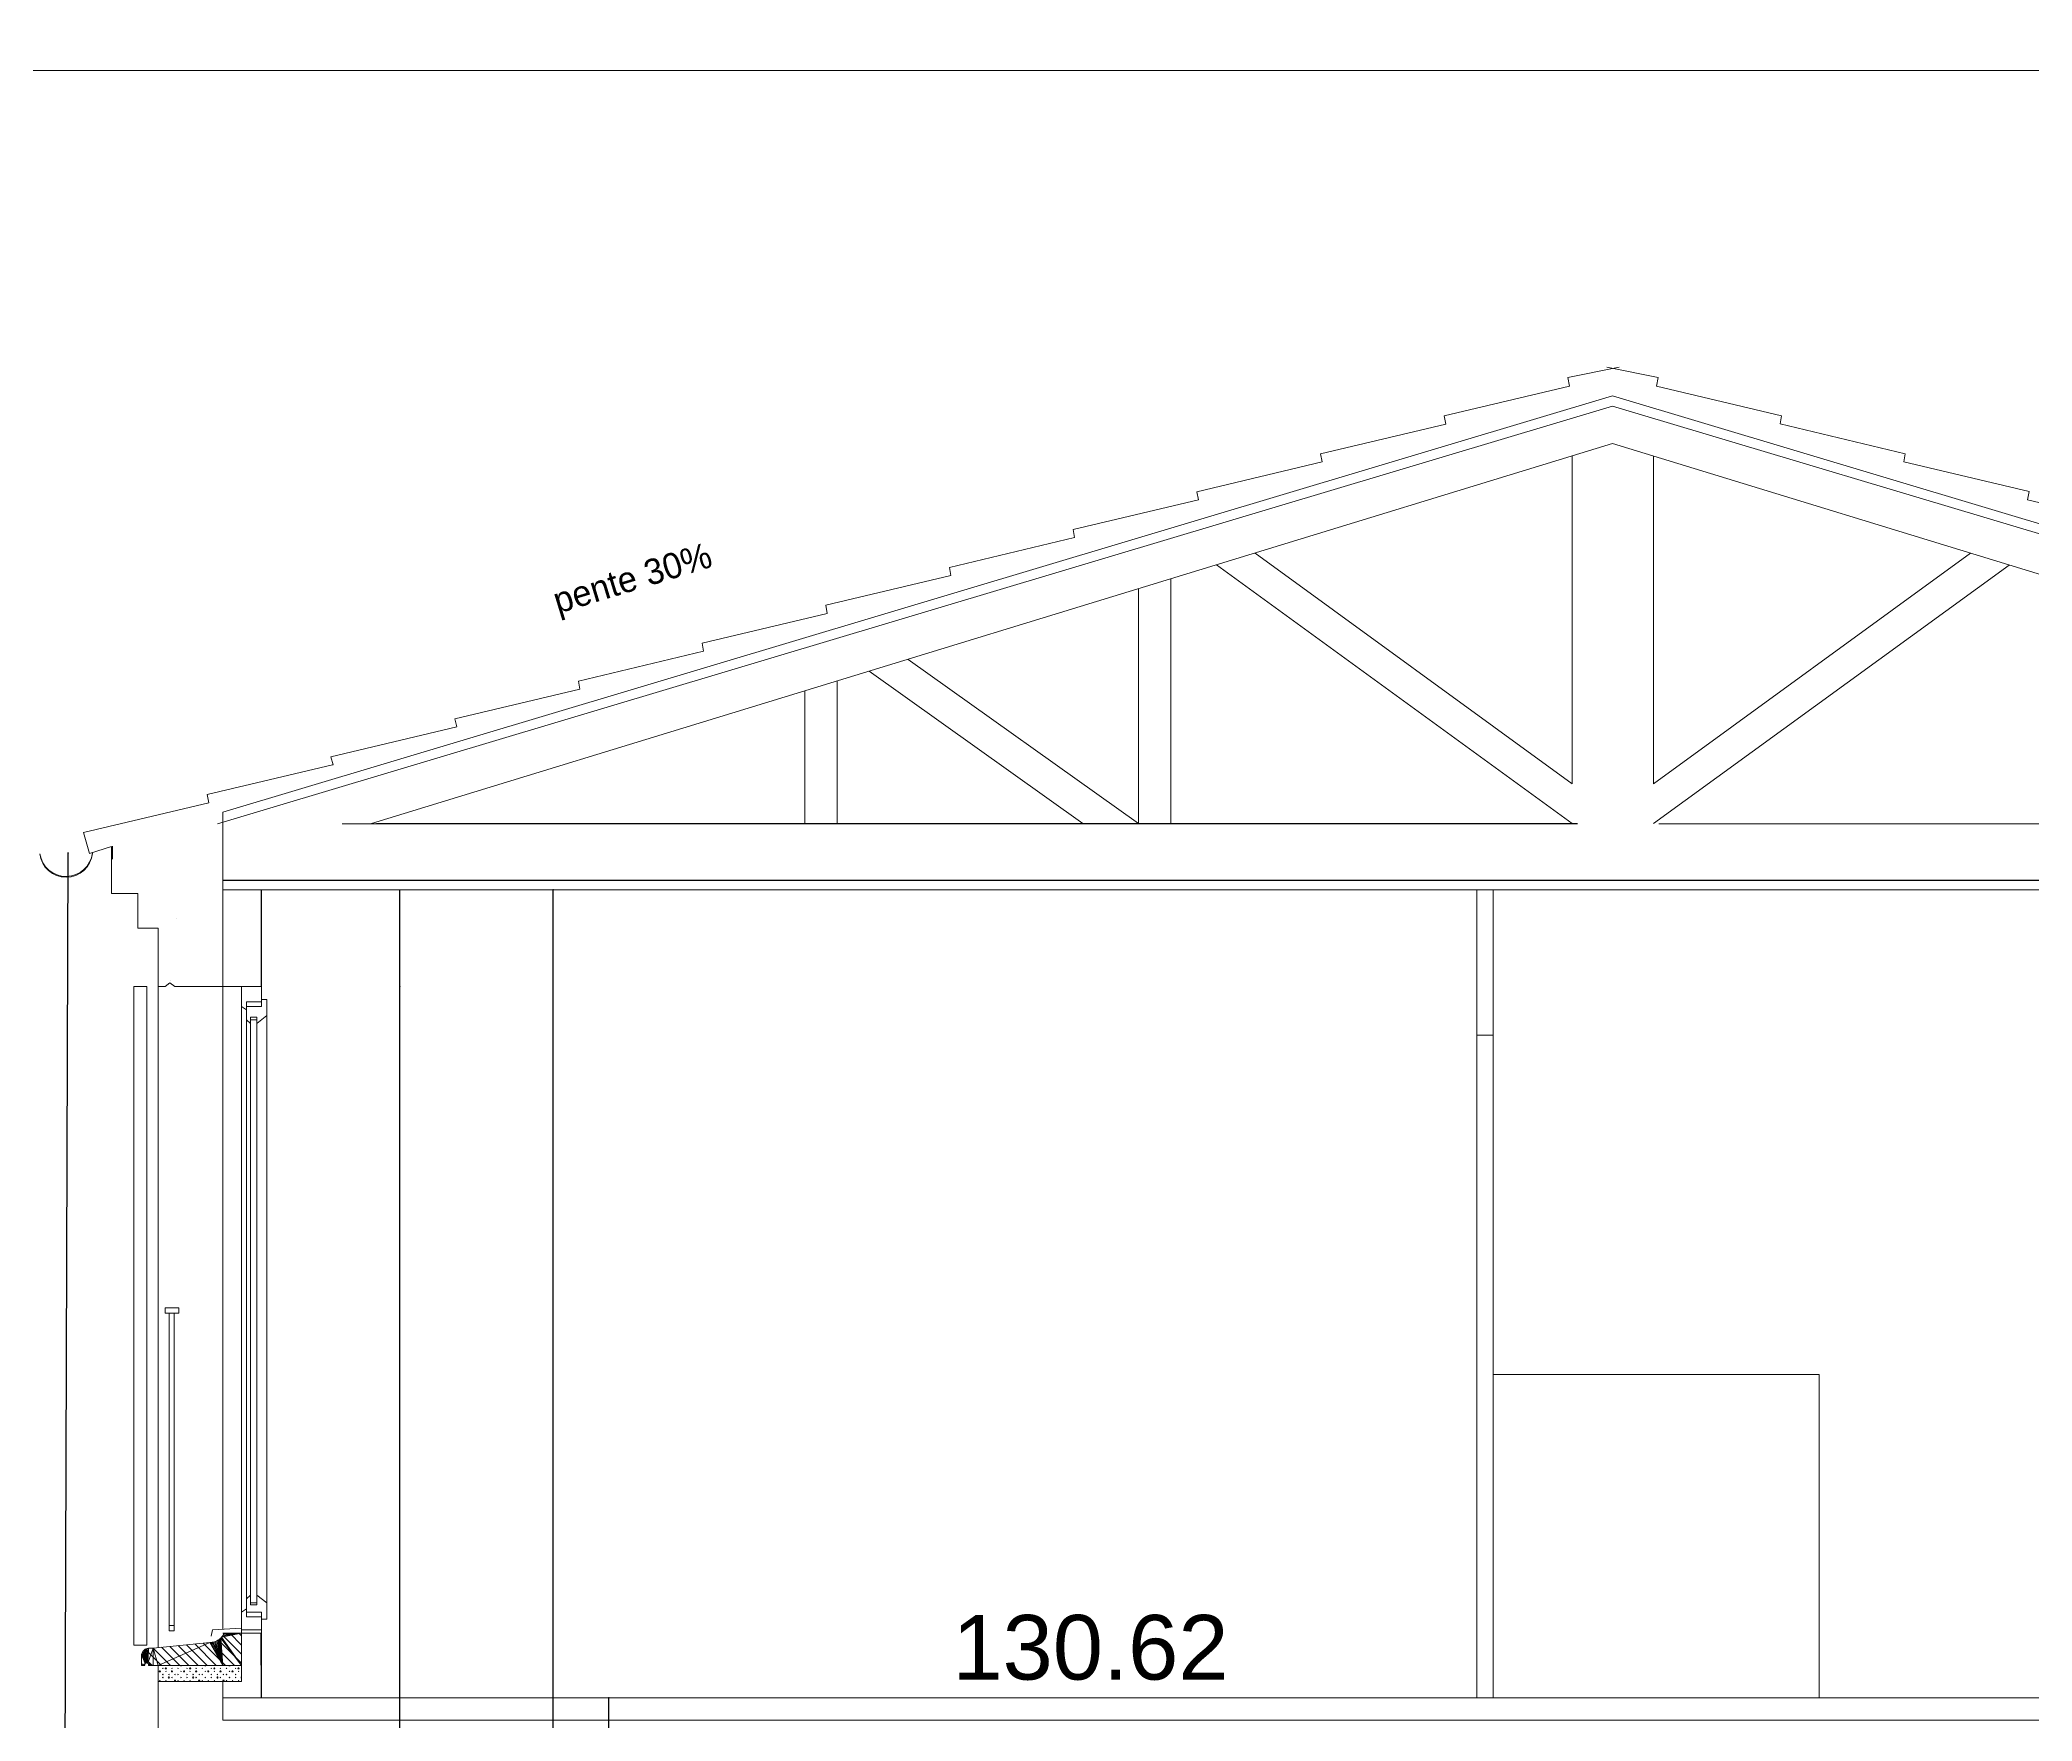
# Model space of a CAD drawing. Header units: metres. Extents: x -12536 to 12621, y -17191 to 9596.
# Drawn here: x -9337 to -8721, y 5847 to 6367 of the extents above; entities that cross this region are included whole.
import ezdxf
from ezdxf.enums import TextEntityAlignment as Align

# ---------------------------------------------------------------- set-up
doc = ezdxf.new("R2010")
doc.units = ezdxf.units.M
doc.header["$MEASUREMENT"] = 0
doc.header["$PDMODE"] = 2
doc.header["$PDSIZE"] = 0.25
for name, color, linetype in [('Calque commun', 7, 'Continuous'), ('Cotations', 7, 'Continuous'), ('Layer4', 7, 'Continuous'), ('Textes', 7, 'Continuous')]:
    doc.layers.add(name, color=color, linetype=linetype)
doc.styles.add('Arial3', font='arial.ttf', dxfattribs={"height": 0.1})
doc.styles.add('Arial5', font='arial.ttf', dxfattribs={"height": 0.1})
doc.styles.add('Arial7', font='arial.ttf', dxfattribs={"height": 0.2})
doc.styles.add('Century Gothic21', font='GOTHIC.TTF', dxfattribs={"height": 0.079})
doc.dimstyles.new('DIM18', dxfattribs={"dimtxt": 0.1, "dimasz": 0.025, "dimexe": 0.1, "dimexo": 0, "dimgap": 5e-05, "dimtad": 1, "dimzin": 1, "dimdsep": 46, "dimtxsty": 'Arial3', "dimblk": 'ORIGIN', "dimcen": 0.09, "dimdle": 0.1, "dimadec": 0, "dimazin": 0, "dimtfac": 1, "dimtdec": 4, "dimtix": 1, "dimtofl": 0, "dimtmove": 0, "dimatfit": 3, "dimfxl": 0.1, "dimfxlon": 1, "dimfrac": 2, "dimtolj": 1, "dimtzin": 0, "dimarcsym": 2})
doc.dimstyles.new('DIM19', dxfattribs={"dimtxt": 0.1, "dimasz": 0.025, "dimexe": 0.1, "dimexo": 0, "dimgap": 5e-05, "dimtad": 1, "dimzin": 1, "dimdsep": 46, "dimtxsty": 'Arial5', "dimblk": 'ORIGIN', "dimcen": 0.09, "dimdle": 0.1, "dimadec": 0, "dimazin": 0, "dimtfac": 1, "dimtdec": 4, "dimtix": 1, "dimtofl": 0, "dimtmove": 0, "dimatfit": 3, "dimfxl": 0.1, "dimfxlon": 1, "dimfrac": 2, "dimtolj": 1, "dimtzin": 0, "dimarcsym": 2})

# ---------------------------------------------------------------- blocks, each defined once
blk = doc.blocks.new('_ORIGIN')
at = {"color": 0, "linetype": 'ByBlock', "lineweight": -2}
blk.add_line((0, 0), (-1, 0), dxfattribs=at)
blk.add_circle((0, 0), 0.5, dxfattribs=at)
blk = doc.blocks.new('*D465')
at = {"layer": 'Cotations', "color": 0, "linetype": 'ByBlock', "lineweight": -2, "transparency": 16777216}
for p, q in [((-9225.74, 5854.17), (-9225.84, 5854.17)), ((-9225.74, 5847.2), (-9225.74, 5854.15)), ((-9225.74, 5847.17), (-9225.84, 5847.17))]:
    blk.add_line(p, q, dxfattribs=at)
at = {"layer": 'Defpoints', "color": 0, "linetype": 'Continuous', "transparency": 16777216}
for p in [(-9225.74, 5854.17), (-9225.74, 5854.17), (-9225.74, 5847.17)]:
    blk.add_point(p, dxfattribs=at)
at = {"layer": 'Cotations', "color": 0, "linetype": 'Continuous', "lineweight": -2, "transparency": 16777216, "xscale": 0.02500000037252903, "yscale": 0.02500000037252903, "zscale": 0.02500000037252903}
for p, rotation in [((-9225.74, 5854.17), 90), ((-9225.74, 5847.17), 270)]:
    blk.add_blockref('_ORIGIN', p, dxfattribs=dict(at, rotation=rotation))
at = {"layer": 'Cotations', "color": 7, "linetype": 'Continuous', "lineweight": 5, "transparency": 16777216, "insert": (-9225.74, 5850.67), "char_height": 0.1, "attachment_point": 8, "rotation": 90, "line_spacing_factor": 0.776067, "style": 'Arial3'}
blk.add_mtext('\\A1;7.00', dxfattribs=at)
blk = doc.blocks.new('*D466')
at = {"layer": 'Cotations', "color": 0, "linetype": 'ByBlock', "lineweight": -2, "transparency": 16777216}
for p, q in [((-9225.74, 5847.17), (-9225.84, 5847.17)), ((-9225.74, 5824.2), (-9225.74, 5847.15)), ((-9225.74, 5824.17), (-9225.84, 5824.17))]:
    blk.add_line(p, q, dxfattribs=at)
at = {"layer": 'Defpoints', "color": 0, "linetype": 'Continuous', "transparency": 16777216}
for p in [(-9225.74, 5847.17), (-9225.74, 5847.17), (-9225.74, 5824.17)]:
    blk.add_point(p, dxfattribs=at)
at = {"layer": 'Cotations', "color": 0, "linetype": 'Continuous', "lineweight": -2, "transparency": 16777216, "xscale": 0.02500000037252903, "yscale": 0.02500000037252903, "zscale": 0.02500000037252903}
for p, rotation in [((-9225.74, 5847.17), 90), ((-9225.74, 5824.17), 270)]:
    blk.add_blockref('_ORIGIN', p, dxfattribs=dict(at, rotation=rotation))
at = {"layer": 'Cotations', "color": 7, "linetype": 'Continuous', "lineweight": 5, "transparency": 16777216, "insert": (-9225.74, 5835.67), "char_height": 0.1, "attachment_point": 8, "rotation": 90, "line_spacing_factor": 0.776067, "style": 'Arial3'}
blk.add_mtext('\\A1;23.00', dxfattribs=at)
blk = doc.blocks.new('*D468')
at = {"layer": 'Cotations', "color": 0, "linetype": 'ByBlock', "lineweight": -2, "transparency": 16777216}
for p, q in [((-9178.2, 6104.17), (-9178.4, 6104.17)), ((-9178.3, 5854.2), (-9178.3, 6104.15)), ((-9178.2, 5854.17), (-9178.4, 5854.17))]:
    blk.add_line(p, q, dxfattribs=at)
at = {"layer": 'Defpoints', "color": 0, "linetype": 'Continuous', "transparency": 16777216}
for p in [(-9178.3, 6104.17), (-9146.07, 6104.17), (-9146.07, 5854.17)]:
    blk.add_point(p, dxfattribs=at)
at = {"layer": 'Cotations', "color": 0, "linetype": 'Continuous', "lineweight": -2, "transparency": 16777216, "xscale": 0.02500000037252903, "yscale": 0.02500000037252903, "zscale": 0.02500000037252903}
for p, rotation in [((-9178.3, 6104.17), 90), ((-9178.3, 5854.17), 270)]:
    blk.add_blockref('_ORIGIN', p, dxfattribs=dict(at, rotation=rotation))
at = {"layer": 'Cotations', "color": 7, "linetype": 'Continuous', "lineweight": 5, "transparency": 16777216, "insert": (-9178.3, 5979.17), "char_height": 0.1, "attachment_point": 8, "rotation": 90, "line_spacing_factor": 0.776067, "style": 'Arial3'}
blk.add_mtext('\\A1;250.00', dxfattribs=at)
blk = doc.blocks.new('*D469')
at = {"layer": 'Cotations', "color": 0, "linetype": 'ByBlock', "lineweight": -2, "transparency": 16777216}
for p, q in [((-9178.2, 5854.17), (-9178.4, 5854.17)), ((-9178.3, 5824.2), (-9178.3, 5854.15)), ((-9178.2, 5824.17), (-9178.4, 5824.17))]:
    blk.add_line(p, q, dxfattribs=at)
at = {"layer": 'Defpoints', "color": 0, "linetype": 'Continuous', "transparency": 16777216}
for p in [(-9178.3, 5854.17), (-9146.07, 5854.17), (-9146.07, 5824.17)]:
    blk.add_point(p, dxfattribs=at)
at = {"layer": 'Cotations', "color": 0, "linetype": 'Continuous', "lineweight": -2, "transparency": 16777216, "xscale": 0.02500000037252903, "yscale": 0.02500000037252903, "zscale": 0.02500000037252903}
for p, rotation in [((-9178.3, 5854.17), 90), ((-9178.3, 5824.17), 270)]:
    blk.add_blockref('_ORIGIN', p, dxfattribs=dict(at, rotation=rotation))
at = {"layer": 'Cotations', "color": 7, "linetype": 'Continuous', "lineweight": 5, "transparency": 16777216, "insert": (-9178.3, 5839.17), "char_height": 0.1, "attachment_point": 8, "rotation": 90, "line_spacing_factor": 0.776067, "style": 'Arial3'}
blk.add_mtext('\\A1;30.00', dxfattribs=at)
blk = doc.blocks.new('*D472')
at = {"layer": 'Cotations', "color": 0, "linetype": 'ByBlock', "lineweight": -2, "transparency": 16777216}
for p, q in [((-9225.84, 5874.17), (-9225.64, 5874.17)), ((-9225.74, 5854.2), (-9225.74, 5874.15)), ((-9225.84, 5854.17), (-9225.64, 5854.17))]:
    blk.add_line(p, q, dxfattribs=at)
at = {"layer": 'Defpoints', "color": 0, "linetype": 'Continuous', "transparency": 16777216}
for p in [(-9239.71, 5874.17), (-9225.74, 5874.17), (-9239.71, 5854.17)]:
    blk.add_point(p, dxfattribs=at)
at = {"layer": 'Cotations', "color": 0, "linetype": 'Continuous', "lineweight": -2, "transparency": 16777216, "xscale": 0.02500000037252903, "yscale": 0.02500000037252903, "zscale": 0.02500000037252903}
for p, rotation in [((-9225.74, 5874.17), 90), ((-9225.74, 5854.17), 270)]:
    blk.add_blockref('_ORIGIN', p, dxfattribs=dict(at, rotation=rotation))
at = {"layer": 'Cotations', "color": 7, "linetype": 'Continuous', "lineweight": 5, "transparency": 16777216, "insert": (-9225.74, 5864.17), "char_height": 0.1, "attachment_point": 8, "rotation": 90, "line_spacing_factor": 0.776067, "style": 'Arial3'}
blk.add_mtext('\\A1;20.00', dxfattribs=at)
blk = doc.blocks.new('*D473')
at = {"layer": 'Cotations', "color": 0, "linetype": 'ByBlock', "lineweight": -2, "transparency": 16777216}
for p, q in [((-9225.84, 6074.17), (-9225.64, 6074.17)), ((-9225.74, 5874.2), (-9225.74, 6074.15)), ((-9225.84, 5874.17), (-9225.64, 5874.17))]:
    blk.add_line(p, q, dxfattribs=at)
at = {"layer": 'Defpoints', "color": 0, "linetype": 'Continuous', "transparency": 16777216}
for p in [(-9239.71, 6074.17), (-9225.74, 6074.17), (-9239.71, 5874.17)]:
    blk.add_point(p, dxfattribs=at)
at = {"layer": 'Cotations', "color": 0, "linetype": 'Continuous', "lineweight": -2, "transparency": 16777216, "xscale": 0.02500000037252903, "yscale": 0.02500000037252903, "zscale": 0.02500000037252903}
for p, rotation in [((-9225.74, 6074.17), 90), ((-9225.74, 5874.17), 270)]:
    blk.add_blockref('_ORIGIN', p, dxfattribs=dict(at, rotation=rotation))
at = {"layer": 'Cotations', "color": 7, "linetype": 'Continuous', "lineweight": 5, "transparency": 16777216, "insert": (-9225.74, 5974.17), "char_height": 0.1, "attachment_point": 8, "rotation": 90, "line_spacing_factor": 0.776067, "style": 'Arial3'}
blk.add_mtext('\\A1;200.00', dxfattribs=at)
blk = doc.blocks.new('*D474')
at = {"layer": 'Cotations', "color": 0, "linetype": 'ByBlock', "lineweight": -2, "transparency": 16777216}
for p, q in [((-9225.84, 6104.17), (-9225.64, 6104.17)), ((-9225.74, 6074.2), (-9225.74, 6104.15)), ((-9225.84, 6074.17), (-9225.64, 6074.17))]:
    blk.add_line(p, q, dxfattribs=at)
at = {"layer": 'Defpoints', "color": 0, "linetype": 'Continuous', "transparency": 16777216}
for p in [(-9239.71, 6104.17), (-9225.74, 6104.17), (-9239.71, 6074.17)]:
    blk.add_point(p, dxfattribs=at)
at = {"layer": 'Cotations', "color": 0, "linetype": 'Continuous', "lineweight": -2, "transparency": 16777216, "xscale": 0.02500000037252903, "yscale": 0.02500000037252903, "zscale": 0.02500000037252903}
for p, rotation in [((-9225.74, 6104.17), 90), ((-9225.74, 6074.17), 270)]:
    blk.add_blockref('_ORIGIN', p, dxfattribs=dict(at, rotation=rotation))
at = {"layer": 'Cotations', "color": 7, "linetype": 'Continuous', "lineweight": 5, "transparency": 16777216, "insert": (-9225.74, 6089.17), "char_height": 0.1, "attachment_point": 8, "rotation": 90, "line_spacing_factor": 0.776067, "style": 'Arial3'}
blk.add_mtext('\\A1;30.00', dxfattribs=at)
blk = doc.blocks.new('*D482')
at = {"layer": 'Cotations', "color": 0, "linetype": 'ByBlock', "lineweight": -2, "transparency": 16777216}
for p, q in [((-9160.96, 5854.17), (-9161.16, 5854.17)), ((-9161.06, 5574.2), (-9161.06, 5854.15)), ((-9160.96, 5574.17), (-9161.16, 5574.17))]:
    blk.add_line(p, q, dxfattribs=at)
at = {"layer": 'Defpoints', "color": 0, "linetype": 'Continuous', "transparency": 16777216}
for p in [(-9161.06, 5854.17), (-9128.83, 5854.17), (-9128.83, 5574.17)]:
    blk.add_point(p, dxfattribs=at)
at = {"layer": 'Cotations', "color": 0, "linetype": 'Continuous', "lineweight": -2, "transparency": 16777216, "xscale": 0.02500000037252903, "yscale": 0.02500000037252903, "zscale": 0.02500000037252903}
for p, rotation in [((-9161.06, 5854.17), 90), ((-9161.06, 5574.17), 270)]:
    blk.add_blockref('_ORIGIN', p, dxfattribs=dict(at, rotation=rotation))
at = {"layer": 'Cotations', "color": 7, "linetype": 'Continuous', "lineweight": 5, "transparency": 16777216, "insert": (-9161.06, 5714.17), "char_height": 0.1, "attachment_point": 8, "rotation": 90, "line_spacing_factor": 0.776067, "style": 'Arial3'}
blk.add_mtext('\\A1;280.00', dxfattribs=at)
blk = doc.blocks.new('*D484')
at = {"layer": 'Cotations', "color": 0, "linetype": 'ByBlock', "lineweight": -2, "transparency": 16777216}
for p, q in [((-9330.03, 5574.2), (-9328.29, 6115.53)), ((-9328.28, 6115.55), (-9328.39, 6115.55)), ((-9330.02, 5574.17), (-9330.13, 5574.17))]:
    blk.add_line(p, q, dxfattribs=at)
at = {"layer": 'Defpoints', "color": 0, "linetype": 'Continuous', "transparency": 16777216}
for p in [(-9328.29, 6115.55), (-9328.28, 6115.55), (-9330.02, 5574.17)]:
    blk.add_point(p, dxfattribs=at)
at = {"layer": 'Cotations', "color": 0, "linetype": 'Continuous', "lineweight": -2, "transparency": 16777216, "xscale": 0.02500000037252903, "yscale": 0.02500000037252903, "zscale": 0.02500000037252903}
for p, rotation in [((-9328.29, 6115.55), 89.81558134535868), ((-9330.03, 5574.17), 269.8155813453587)]:
    blk.add_blockref('_ORIGIN', p, dxfattribs=dict(at, rotation=rotation))
at = {"layer": 'Cotations', "color": 7, "linetype": 'Continuous', "lineweight": 5, "transparency": 16777216, "insert": (-9329.16, 5844.86), "char_height": 0.1, "attachment_point": 8, "rotation": 89.81558, "line_spacing_factor": 0.776067, "style": 'Arial5'}
blk.add_mtext('\\A1;541.38', dxfattribs=at)
blk = doc.blocks.new('hatch')
at = {"layer": 'Calque commun', "color": 7, "linetype": 'Continuous', "lineweight": 5}
for p, q in [((32.4083, -33.5774), (32.3503, -33.5194)), ((32.4083, -33.5491), (32.3713, -33.5121)), ((32.4083, -33.5208), (32.3996, -33.5121)), ((32.1319, -33.6121), (32.0984, -33.5786)), ((32.1601, -33.6121), (32.1103, -33.5622)), ((32.1884, -33.6121), (32.1347, -33.5584)), ((32.2167, -33.6121), (32.1604, -33.5558)), ((32.245, -33.6121), (32.1862, -33.5533)), ((32.2733, -33.6121), (32.2119, -33.5507)), ((32.3016, -33.6121), (32.2376, -33.5482)), ((32.3298, -33.6121), (32.2633, -33.5456)), ((32.3581, -33.6121), (32.289, -33.543)), ((32.3864, -33.6121), (32.3151, -33.5408)), ((32.4083, -33.6057), (32.3362, -33.5336)), ((32.1036, -33.6121), (32.0983, -33.6068))]:
    blk.add_line(p, q, dxfattribs=at)
at = {"layer": 'Calque commun', "color": 7, "linetype": 'Continuous', "lineweight": 20}
mesh = blk.add_polyface(dxfattribs=at)
corners = [(32.3497, -33.6121), (32.3279, -33.5379), (32.3243, -33.5391), (32.1022, -33.5694), (32.1011, -33.5712), (32.115, -33.6045), (32.1066, -33.5647), (32.1083, -33.5634), (32.0993, -33.5751), (32.3094, -33.541), (32.1348, -33.5584), (32.1497, -33.6121), (32.4083, -33.5121), (32.3507, -33.5189), (32.3486, -33.522), (32.3314, -33.5364), (32.3437, -33.5277), (32.3409, -33.5303), (32.3462, -33.525), (32.1178, -33.6056), (32.1348, -33.6121), (32.1088, -33.6078), (32.1096, -33.6065), (32.0983, -33.6121), (32.1189, -33.6065), (32.3379, -33.5326), (32.3347, -33.5346), (32.1083, -33.6121), (32.1081, -33.6106), (32.4083, -33.6121), (32.1101, -33.5623), (32.1164, -33.6049), (32.1204, -33.6106), (32.1203, -33.6121), (32.1001, -33.5731), (32.0983, -33.5792), (32.1135, -33.6045), (32.1083, -33.6092), (32.0987, -33.5771), (32.105, -33.5661), (32.1035, -33.5677), (32.317, -33.5407), (32.3132, -33.541), (32.1121, -33.6049), (32.1203, -33.5593), (32.116, -33.56), (32.3207, -33.54), (32.1197, -33.6078), (32.114, -33.5606), (32.1107, -33.6056), (32.112, -33.5613), (32.1181, -33.5595), (32.1203, -33.6091), (32.354, -33.5121), (32.3525, -33.5156)]
mesh.append_faces([[corners[k] for k in face] for face in [(30, 48, 50)]], dxfattribs={"vtx0": -1, "color": 7})
mesh.append_faces([[corners[k] for k in face] for face in [(6, 5, 7), (18, 12, 14), (35, 5, 38), (31, 7, 5), (3, 5, 40), (38, 5, 8), (44, 19, 10)]], dxfattribs={"vtx0": -1, "vtx1": -1, "color": 7})
mesh.append_faces([[corners[k] for k in face] for face in [(4, 8, 5), (10, 19, 20), (44, 45, 31), (6, 40, 5), (30, 31, 48)]], dxfattribs={"vtx0": -1, "vtx1": -1, "vtx2": -1, "color": 7})
mesh.append_faces([[corners[k] for k in face] for face in [(0, 1, 2), (12, 13, 14), (0, 15, 1), (0, 25, 26), (16, 0, 29), (0, 26, 15), (35, 36, 5), (23, 28, 37), (35, 43, 36), (18, 29, 12), (31, 45, 48), (35, 22, 49), (35, 49, 43), (10, 20, 11), (44, 31, 19), (0, 17, 25)]], dxfattribs={"vtx0": -1, "vtx2": -1, "color": 7})
mesh.append_faces([[corners[k] for k in face] for face in [(3, 4, 5), (9, 10, 11), (16, 17, 0), (21, 22, 23), (11, 0, 9), (19, 24, 20), (30, 7, 31), (18, 16, 29), (37, 21, 23), (41, 42, 0), (46, 41, 0), (24, 47, 20), (2, 46, 0), (42, 9, 0), (35, 23, 22), (52, 32, 20), (47, 52, 20), (54, 13, 12)]], dxfattribs={"vtx1": -1, "vtx2": -1, "color": 7})
mesh.append_faces([[corners[k] for k in face] for face in [(23, 27, 28), (32, 33, 20), (4, 34, 8), (6, 39, 40), (44, 51, 45), (12, 53, 54)]], dxfattribs={"vtx2": -1, "color": 7})
blk = doc.blocks.new('Block57870')
at = {"layer": 'Calque commun', "color": 7, "linetype": 'Continuous', "lineweight": 5}
for p, q in [((32.1533, -33.6309), (32.1542, -33.6292)), ((32.1542, -33.6325), (32.1533, -33.6309)), ((32.1542, -33.6292), (32.1561, -33.6292)), ((32.1561, -33.6325), (32.1542, -33.6325)), ((32.1561, -33.6292), (32.157, -33.6309)), ((32.157, -33.6309), (32.1561, -33.6325)), ((32.1645, -33.6127), (32.1639, -33.6121)), ((32.1639, -33.6215), (32.1645, -33.6209)), ((32.1645, -33.6221), (32.1639, -33.6215)), ((32.1639, -33.6402), (32.1645, -33.6396)), ((32.1645, -33.6409), (32.1639, -33.6402)), ((32.1639, -33.6496), (32.1645, -33.649)), ((32.1645, -33.6502), (32.1639, -33.6496)), ((32.1651, -33.6121), (32.1645, -33.6127)), ((32.1645, -33.6209), (32.1651, -33.6215)), ((32.1651, -33.6215), (32.1645, -33.6221)), ((32.1645, -33.6396), (32.1651, -33.6402)), ((32.1651, -33.6402), (32.1645, -33.6409)), ((32.1645, -33.649), (32.1651, -33.6496)), ((32.1651, -33.6496), (32.1645, -33.6502)), ((32.172, -33.6215), (32.1729, -33.6199)), ((32.1729, -33.6231), (32.172, -33.6215)), ((32.1729, -33.6199), (32.1748, -33.6199)), ((32.1748, -33.6231), (32.1729, -33.6231)), ((32.1733, -33.6309), (32.1739, -33.6302)), ((32.1739, -33.6315), (32.1733, -33.6309)), ((32.1739, -33.6302), (32.1745, -33.6309)), ((32.1745, -33.6309), (32.1739, -33.6315)), ((32.1748, -33.6199), (32.1758, -33.6215)), ((32.1758, -33.6215), (32.1748, -33.6231)), ((32.1823, -33.648), (32.1814, -33.6496)), ((32.1814, -33.6496), (32.1823, -33.6512)), ((32.1833, -33.648), (32.1823, -33.648)), ((32.1823, -33.6512), (32.1833, -33.6512)), ((32.1833, -33.6396), (32.1826, -33.6402)), ((32.1826, -33.6402), (32.1833, -33.6409)), ((32.1833, -33.6396), (32.1839, -33.6402)), ((32.1839, -33.6402), (32.1833, -33.6409)), ((32.1833, -33.648), (32.1842, -33.648)), ((32.1842, -33.6512), (32.1833, -33.6512)), ((32.1842, -33.648), (32.1851, -33.6496)), ((32.1851, -33.6496), (32.1842, -33.6512)), ((32.1908, -33.6309), (32.1917, -33.6292)), ((32.1917, -33.6325), (32.1908, -33.6309)), ((32.1917, -33.6292), (32.1936, -33.6292)), ((32.1936, -33.6325), (32.1917, -33.6325)), ((32.192, -33.6215), (32.1926, -33.6209)), ((32.1926, -33.6221), (32.192, -33.6215)), ((32.192, -33.6496), (32.1926, -33.649)), ((32.1926, -33.6502), (32.192, -33.6496)), ((32.1926, -33.6209), (32.1933, -33.6215)), ((32.1933, -33.6215), (32.1926, -33.6221)), ((32.1926, -33.649), (32.1933, -33.6496)), ((32.1933, -33.6496), (32.1926, -33.6502)), ((32.1936, -33.6292), (32.1945, -33.6309)), ((32.1945, -33.6309), (32.1936, -33.6325)), ((32.2014, -33.6402), (32.202, -33.6396)), ((32.202, -33.6409), (32.2014, -33.6402)), ((32.202, -33.6396), (32.2026, -33.6402)), ((32.2026, -33.6402), (32.202, -33.6409)), ((32.2108, -33.6215), (32.2114, -33.6209)), ((32.2114, -33.6221), (32.2108, -33.6215)), ((32.2108, -33.6402), (32.2114, -33.6396)), ((32.2114, -33.6409), (32.2108, -33.6402)), ((32.2114, -33.6209), (32.212, -33.6215)), ((32.212, -33.6215), (32.2114, -33.6221)), ((32.2114, -33.6396), (32.212, -33.6402)), ((32.212, -33.6402), (32.2114, -33.6409)), ((32.2198, -33.6137), (32.2189, -33.6121)), ((32.2217, -33.6137), (32.2198, -33.6137)), ((32.2201, -33.6309), (32.2208, -33.6302)), ((32.2208, -33.6315), (32.2201, -33.6309)), ((32.2201, -33.6496), (32.2208, -33.649)), ((32.2208, -33.6502), (32.2201, -33.6496)), ((32.2208, -33.6302), (32.2214, -33.6309)), ((32.2214, -33.6309), (32.2208, -33.6315)), ((32.2208, -33.649), (32.2214, -33.6496)), ((32.2214, -33.6496), (32.2208, -33.6502)), ((32.2226, -33.6121), (32.2217, -33.6137)), ((32.2283, -33.6309), (32.2292, -33.6292)), ((32.2292, -33.6325), (32.2283, -33.6309)), ((32.2292, -33.6292), (32.2311, -33.6292)), ((32.2311, -33.6325), (32.2292, -33.6325)), ((32.2311, -33.6292), (32.232, -33.6309)), ((32.232, -33.6309), (32.2311, -33.6325)), ((32.2395, -33.6127), (32.2389, -33.6121)), ((32.2389, -33.6215), (32.2395, -33.6209)), ((32.2395, -33.6221), (32.2389, -33.6215)), ((32.2389, -33.6402), (32.2395, -33.6396)), ((32.2395, -33.6409), (32.2389, -33.6402)), ((32.2389, -33.6496), (32.2395, -33.649)), ((32.2395, -33.6502), (32.2389, -33.6496)), ((32.2401, -33.6121), (32.2395, -33.6127)), ((32.2395, -33.6209), (32.2401, -33.6215)), ((32.2401, -33.6215), (32.2395, -33.6221)), ((32.2395, -33.6396), (32.2401, -33.6402)), ((32.2401, -33.6402), (32.2395, -33.6409)), ((32.2395, -33.649), (32.2401, -33.6496)), ((32.2401, -33.6496), (32.2395, -33.6502)), ((32.247, -33.6215), (32.2479, -33.6199)), ((32.2479, -33.6231), (32.247, -33.6215)), ((32.2479, -33.6199), (32.2498, -33.6199)), ((32.2498, -33.6231), (32.2479, -33.6231)), ((32.2483, -33.6309), (32.2489, -33.6302)), ((32.2489, -33.6315), (32.2483, -33.6309)), ((32.2489, -33.6302), (32.2495, -33.6309)), ((32.2495, -33.6309), (32.2489, -33.6315)), ((32.2498, -33.6199), (32.2508, -33.6215)), ((32.2508, -33.6215), (32.2498, -33.6231)), ((32.2573, -33.648), (32.2564, -33.6496)), ((32.2564, -33.6496), (32.2573, -33.6512)), ((32.2583, -33.648), (32.2573, -33.648)), ((32.2573, -33.6512), (32.2583, -33.6512)), ((32.2583, -33.6396), (32.2576, -33.6402)), ((32.2576, -33.6402), (32.2583, -33.6409)), ((32.2583, -33.6396), (32.2589, -33.6402)), ((32.2589, -33.6402), (32.2583, -33.6409)), ((32.2583, -33.648), (32.2592, -33.648)), ((32.2592, -33.6512), (32.2583, -33.6512)), ((32.2592, -33.648), (32.2601, -33.6496)), ((32.2601, -33.6496), (32.2592, -33.6512)), ((32.2658, -33.6309), (32.2667, -33.6292)), ((32.2667, -33.6325), (32.2658, -33.6309)), ((32.2667, -33.6292), (32.2686, -33.6292)), ((32.2686, -33.6325), (32.2667, -33.6325)), ((32.267, -33.6215), (32.2676, -33.6209)), ((32.2676, -33.6221), (32.267, -33.6215)), ((32.267, -33.6496), (32.2676, -33.649)), ((32.2676, -33.6502), (32.267, -33.6496)), ((32.2676, -33.6209), (32.2683, -33.6215)), ((32.2683, -33.6215), (32.2676, -33.6221)), ((32.2676, -33.649), (32.2683, -33.6496)), ((32.2683, -33.6496), (32.2676, -33.6502)), ((32.2686, -33.6292), (32.2695, -33.6309)), ((32.2695, -33.6309), (32.2686, -33.6325)), ((32.2764, -33.6402), (32.277, -33.6396)), ((32.277, -33.6409), (32.2764, -33.6402)), ((32.277, -33.6396), (32.2776, -33.6402)), ((32.2776, -33.6402), (32.277, -33.6409)), ((32.2858, -33.6215), (32.2864, -33.6209)), ((32.2864, -33.6221), (32.2858, -33.6215)), ((32.2858, -33.6402), (32.2864, -33.6396)), ((32.2864, -33.6409), (32.2858, -33.6402)), ((32.2864, -33.6209), (32.287, -33.6215)), ((32.287, -33.6215), (32.2864, -33.6221)), ((32.2864, -33.6396), (32.287, -33.6402)), ((32.287, -33.6402), (32.2864, -33.6409)), ((32.2948, -33.6137), (32.2939, -33.6121)), ((32.2967, -33.6137), (32.2948, -33.6137)), ((32.2951, -33.6309), (32.2958, -33.6302)), ((32.2958, -33.6315), (32.2951, -33.6309)), ((32.2951, -33.6496), (32.2958, -33.649)), ((32.2958, -33.6502), (32.2951, -33.6496)), ((32.2958, -33.6302), (32.2964, -33.6309)), ((32.2964, -33.6309), (32.2958, -33.6315)), ((32.2958, -33.649), (32.2964, -33.6496)), ((32.2964, -33.6496), (32.2958, -33.6502)), ((32.2976, -33.6121), (32.2967, -33.6137)), ((32.3033, -33.6309), (32.3042, -33.6292)), ((32.3042, -33.6325), (32.3033, -33.6309)), ((32.3042, -33.6292), (32.3061, -33.6292)), ((32.3061, -33.6325), (32.3042, -33.6325)), ((32.3061, -33.6292), (32.307, -33.6309)), ((32.307, -33.6309), (32.3061, -33.6325)), ((32.3145, -33.6127), (32.3139, -33.6121)), ((32.3139, -33.6215), (32.3145, -33.6209)), ((32.3145, -33.6221), (32.3139, -33.6215)), ((32.3139, -33.6402), (32.3145, -33.6396)), ((32.3145, -33.6409), (32.3139, -33.6402)), ((32.3139, -33.6496), (32.3145, -33.649)), ((32.3145, -33.6502), (32.3139, -33.6496)), ((32.3151, -33.6121), (32.3145, -33.6127)), ((32.3145, -33.6209), (32.3151, -33.6215)), ((32.3151, -33.6215), (32.3145, -33.6221)), ((32.3145, -33.6396), (32.3151, -33.6402)), ((32.3151, -33.6402), (32.3145, -33.6409)), ((32.3145, -33.649), (32.3151, -33.6496)), ((32.3151, -33.6496), (32.3145, -33.6502)), ((32.322, -33.6215), (32.3229, -33.6199)), ((32.3229, -33.6231), (32.322, -33.6215)), ((32.3229, -33.6199), (32.3248, -33.6199)), ((32.3248, -33.6231), (32.3229, -33.6231)), ((32.3233, -33.6309), (32.3239, -33.6302)), ((32.3239, -33.6315), (32.3233, -33.6309)), ((32.3239, -33.6302), (32.3245, -33.6309)), ((32.3245, -33.6309), (32.3239, -33.6315)), ((32.3248, -33.6199), (32.3258, -33.6215)), ((32.3258, -33.6215), (32.3248, -33.6231)), ((32.3323, -33.648), (32.3314, -33.6496)), ((32.3314, -33.6496), (32.3323, -33.6512)), ((32.3333, -33.648), (32.3323, -33.648)), ((32.3323, -33.6512), (32.3333, -33.6512)), ((32.3333, -33.6396), (32.3326, -33.6402)), ((32.3326, -33.6402), (32.3333, -33.6409)), ((32.3333, -33.6396), (32.3339, -33.6402)), ((32.3339, -33.6402), (32.3333, -33.6409)), ((32.3333, -33.648), (32.3342, -33.648)), ((32.3342, -33.6512), (32.3333, -33.6512)), ((32.3342, -33.648), (32.3351, -33.6496)), ((32.3351, -33.6496), (32.3342, -33.6512)), ((32.3408, -33.6309), (32.3417, -33.6292)), ((32.3417, -33.6325), (32.3408, -33.6309)), ((32.3417, -33.6292), (32.3436, -33.6292)), ((32.3436, -33.6325), (32.3417, -33.6325)), ((32.342, -33.6215), (32.3426, -33.6209)), ((32.3426, -33.6221), (32.342, -33.6215)), ((32.342, -33.6496), (32.3426, -33.649)), ((32.3426, -33.6502), (32.342, -33.6496)), ((32.3426, -33.6209), (32.3433, -33.6215)), ((32.3433, -33.6215), (32.3426, -33.6221)), ((32.3426, -33.649), (32.3433, -33.6496)), ((32.3433, -33.6496), (32.3426, -33.6502)), ((32.3436, -33.6292), (32.3445, -33.6309)), ((32.3445, -33.6309), (32.3436, -33.6325)), ((32.3514, -33.6402), (32.352, -33.6396)), ((32.352, -33.6409), (32.3514, -33.6402)), ((32.352, -33.6396), (32.3526, -33.6402)), ((32.3526, -33.6402), (32.352, -33.6409)), ((32.3608, -33.6215), (32.3614, -33.6209)), ((32.3614, -33.6221), (32.3608, -33.6215)), ((32.3608, -33.6402), (32.3614, -33.6396)), ((32.3614, -33.6409), (32.3608, -33.6402)), ((32.3614, -33.6209), (32.362, -33.6215)), ((32.362, -33.6215), (32.3614, -33.6221)), ((32.3614, -33.6396), (32.362, -33.6402)), ((32.362, -33.6402), (32.3614, -33.6409)), ((32.3698, -33.6137), (32.3689, -33.6121)), ((32.3717, -33.6137), (32.3698, -33.6137)), ((32.3701, -33.6309), (32.3708, -33.6302)), ((32.3708, -33.6315), (32.3701, -33.6309)), ((32.3701, -33.6496), (32.3708, -33.649)), ((32.3708, -33.6502), (32.3701, -33.6496)), ((32.3708, -33.6302), (32.3714, -33.6309)), ((32.3714, -33.6309), (32.3708, -33.6315)), ((32.3708, -33.649), (32.3714, -33.6496)), ((32.3714, -33.6496), (32.3708, -33.6502)), ((32.3726, -33.6121), (32.3717, -33.6137)), ((32.3783, -33.6309), (32.3792, -33.6292)), ((32.3792, -33.6325), (32.3783, -33.6309)), ((32.3792, -33.6292), (32.3811, -33.6292)), ((32.3811, -33.6325), (32.3792, -33.6325)), ((32.3811, -33.6292), (32.382, -33.6309)), ((32.382, -33.6309), (32.3811, -33.6325)), ((32.3895, -33.6127), (32.3889, -33.6121)), ((32.3889, -33.6215), (32.3895, -33.6209)), ((32.3895, -33.6221), (32.3889, -33.6215)), ((32.3889, -33.6402), (32.3895, -33.6396)), ((32.3895, -33.6409), (32.3889, -33.6402)), ((32.3889, -33.6496), (32.3895, -33.649)), ((32.3895, -33.6502), (32.3889, -33.6496)), ((32.3901, -33.6121), (32.3895, -33.6127)), ((32.3895, -33.6209), (32.3901, -33.6215)), ((32.3901, -33.6215), (32.3895, -33.6221)), ((32.3895, -33.6396), (32.3901, -33.6402)), ((32.3901, -33.6402), (32.3895, -33.6409)), ((32.3895, -33.649), (32.3901, -33.6496)), ((32.3901, -33.6496), (32.3895, -33.6502)), ((32.397, -33.6215), (32.3979, -33.6199)), ((32.3979, -33.6231), (32.397, -33.6215)), ((32.3979, -33.6199), (32.3998, -33.6199)), ((32.3998, -33.6231), (32.3979, -33.6231)), ((32.3983, -33.6309), (32.3989, -33.6302)), ((32.3989, -33.6315), (32.3983, -33.6309)), ((32.3989, -33.6302), (32.3995, -33.6309)), ((32.3995, -33.6309), (32.3989, -33.6315)), ((32.3998, -33.6199), (32.4008, -33.6215)), ((32.4008, -33.6215), (32.3998, -33.6231)), ((32.4073, -33.648), (32.4064, -33.6496)), ((32.4064, -33.6496), (32.4073, -33.6512)), ((32.4083, -33.648), (32.4073, -33.648)), ((32.4073, -33.6512), (32.4083, -33.6512)), ((32.4083, -33.6396), (32.4076, -33.6402)), ((32.4076, -33.6402), (32.4083, -33.6409)), ((32.1545, -33.659), (32.1551, -33.6584)), ((32.1551, -33.6596), (32.1545, -33.659)), ((32.1551, -33.6584), (32.1558, -33.659)), ((32.1558, -33.659), (32.1551, -33.6596)), ((32.1733, -33.659), (32.1739, -33.6584)), ((32.1739, -33.6596), (32.1733, -33.659)), ((32.1739, -33.6584), (32.1745, -33.659)), ((32.1745, -33.659), (32.1739, -33.6596)), ((32.2001, -33.659), (32.2011, -33.6574)), ((32.2011, -33.6606), (32.2001, -33.659)), ((32.2011, -33.6574), (32.2029, -33.6574)), ((32.2029, -33.6606), (32.2011, -33.6606)), ((32.2029, -33.6574), (32.2039, -33.659)), ((32.2039, -33.659), (32.2029, -33.6606)), ((32.2108, -33.659), (32.2114, -33.6584)), ((32.2114, -33.6596), (32.2108, -33.659)), ((32.2114, -33.6584), (32.212, -33.659)), ((32.212, -33.659), (32.2114, -33.6596)), ((32.2295, -33.659), (32.2301, -33.6584)), ((32.2301, -33.6596), (32.2295, -33.659)), ((32.2301, -33.6584), (32.2308, -33.659)), ((32.2308, -33.659), (32.2301, -33.6596)), ((32.2483, -33.659), (32.2489, -33.6584)), ((32.2489, -33.6596), (32.2483, -33.659)), ((32.2489, -33.6584), (32.2495, -33.659)), ((32.2495, -33.659), (32.2489, -33.6596)), ((32.2751, -33.659), (32.2761, -33.6574)), ((32.2761, -33.6606), (32.2751, -33.659)), ((32.2761, -33.6574), (32.2779, -33.6574)), ((32.2779, -33.6606), (32.2761, -33.6606)), ((32.2779, -33.6574), (32.2789, -33.659)), ((32.2789, -33.659), (32.2779, -33.6606)), ((32.2858, -33.659), (32.2864, -33.6584)), ((32.2864, -33.6596), (32.2858, -33.659)), ((32.2864, -33.6584), (32.287, -33.659)), ((32.287, -33.659), (32.2864, -33.6596)), ((32.3045, -33.659), (32.3051, -33.6584)), ((32.3051, -33.6596), (32.3045, -33.659)), ((32.3051, -33.6584), (32.3058, -33.659)), ((32.3058, -33.659), (32.3051, -33.6596)), ((32.3233, -33.659), (32.3239, -33.6584)), ((32.3239, -33.6596), (32.3233, -33.659)), ((32.3239, -33.6584), (32.3245, -33.659)), ((32.3245, -33.659), (32.3239, -33.6596)), ((32.3501, -33.659), (32.3511, -33.6574)), ((32.3511, -33.6606), (32.3501, -33.659)), ((32.3511, -33.6574), (32.3529, -33.6574)), ((32.3529, -33.6606), (32.3511, -33.6606)), ((32.3529, -33.6574), (32.3539, -33.659)), ((32.3539, -33.659), (32.3529, -33.6606)), ((32.3608, -33.659), (32.3614, -33.6584)), ((32.3614, -33.6596), (32.3608, -33.659)), ((32.3614, -33.6584), (32.362, -33.659)), ((32.362, -33.659), (32.3614, -33.6596)), ((32.3795, -33.659), (32.3801, -33.6584)), ((32.3801, -33.6596), (32.3795, -33.659)), ((32.3801, -33.6584), (32.3808, -33.659)), ((32.3808, -33.659), (32.3801, -33.6596)), ((32.3983, -33.659), (32.3989, -33.6584)), ((32.3989, -33.6596), (32.3983, -33.659)), ((32.3989, -33.6584), (32.3995, -33.659)), ((32.3995, -33.659), (32.3989, -33.6596))]:
    blk.add_line(p, q, dxfattribs=at)
blk = doc.blocks.new('pattern')
at = {"layer": 'Calque commun', "color": 0, "linetype": 'ByBlock', "lineweight": -2}
blk.add_blockref('Block57870', (0, 0), dxfattribs=at)
at = {"layer": 'Calque commun', "color": 7, "linetype": 'Continuous', "lineweight": 20}
mesh = blk.add_polyface(dxfattribs=at)
corners = [(32.4083, -33.6121), (32.1497, -33.6121), (32.1497, -33.6621), (32.4083, -33.6621)]
mesh.append_faces([[corners[k] for k in face] for face in [(0, 1, 2, 3)]], dxfattribs={"color": 7})

msp = doc.modelspace()

# ---------------------------------------------------------------- linework, layer by layer
at = {"layer": 'Calque commun', "color": 7, "linetype": 'Continuous', "lineweight": 20}
for p, q in [((-9280.501, 6128.187), (-8850.501, 6256.966)), ((-8420.139, 6128.079), (-8850.501, 6256.966)), ((-9282.105, 6124.566), (-8850.501, 6253.828)), ((-8421.752, 6125.422), (-8850.501, 6253.828)), ((-9280.501, 6107.672), (-9280.501, 6128.187)), ((-9280.501, 6074.172), (-9280.501, 6107.672)), ((-8420.34, 6107.171), (-9280.501, 6107.171)), ((-9280.501, 6104.171), (-9280.501, 6107.171)), ((-8420.34, 6104.171), (-9280.501, 6104.171)), ((-9268.501, 6074.172), (-9268.501, 6104.171)), ((-9280.501, 6074.173), (-9280.501, 6096.901)), ((-9300.501, 6074.172), (-9300.501, 6092.292)), ((-9294.952, 6095.171), (-9294.952, 6095.171)), ((-9300.501, 6084.624), (-9300.501, 6084.624)), ((-9298.352, 6074.172), (-9300.501, 6074.172)), ((-9296.852, 6075.33), (-9298.352, 6074.173)), ((-9295.352, 6074.173), (-9296.852, 6075.33)), ((-9295.352, 6074.172), (-9280.501, 6074.172)), ((-9268.501, 5875.172), (-9274.65, 5875.172)), ((-9268.501, 5875.172), (-9268.501, 5854.171)), ((-9280.501, 5859.172), (-9300.501, 5859.172)), ((-9300.501, 5794.172), (-9300.501, 5859.172)), ((-9280.501, 5859.172), (-9280.501, 5847.171)), ((-8420.339, 5847.171), (-9280.501, 5847.171))]:
    msp.add_line(p, q, dxfattribs=at)
at = {"layer": 'Calque commun', "color": 7, "linetype": 'Continuous', "lineweight": 5}
for p, q in [((-9234.499, 6124.607), (-8850.5, 6242.192)), ((-8863.008, 6238.362), (-8863.008, 6136.971)), ((-8850.5, 6242.192), (-8466.433, 6124.587)), ((-8837.832, 6238.313), (-8837.832, 6136.972)), ((-8863.008, 6136.971), (-8961.132, 6208.315)), ((-8837.832, 6136.972), (-8739.755, 6208.281)), ((-8863.008, 6124.606), (-8973.097, 6204.651)), ((-8837.832, 6124.606), (-8727.789, 6204.617)), ((-8997.215, 6124.606), (-8997.215, 6197.266)), ((-8987.215, 6200.328), (-8987.215, 6124.607)), ((-9014.434, 6124.606), (-9080.525, 6171.756)), ((-9068.477, 6175.445), (-8997.215, 6124.606)), ((-9100.392, 6124.606), (-9100.392, 6165.672)), ((-9090.393, 6168.734), (-9090.393, 6124.607)), ((-9243.578, 6124.587), (-8861.401, 6124.587)), ((-9232.896, 6124.607), (-8861.404, 6124.607)), ((-9088.789, 6124.607), (-9098.788, 6124.607)), ((-9088.786, 6124.587), (-9098.786, 6124.587)), ((-8995.611, 6124.607), (-9012.83, 6124.607)), ((-8995.609, 6124.587), (-9012.827, 6124.587)), ((-8985.611, 6124.607), (-8995.611, 6124.607)), ((-8985.608, 6124.587), (-8995.609, 6124.587)), ((-8464.83, 6124.587), (-8836.226, 6124.587)), ((-9314.886, 6102.96), (-9314.886, 6104.847)), ((-9268.501, 6104.171), (-9268.501, 6074.172)), ((-9306.748, 6092.292), (-9306.748, 6094.239)), ((-9300.501, 6074.172), (-9300.501, 5869.693)), ((-9296.577, 6076.165), (-9296.577, 6076.165)), ((-9280.841, 6074.172), (-9268.501, 6074.172)), ((-9268.501, 6074.172), (-9280.501, 6074.172)), ((-9268.501, 6074.172), (-9280.501, 6074.172)), ((-9280.501, 6074.172), (-9280.501, 5875.464)), ((-9274.65, 6074.172), (-9274.65, 5874.172)), ((-9268.501, 6069.523), (-9268.501, 6074.172)), ((-9274.65, 6069.523), (-9274.65, 6068.023)), ((-9274.65, 6068.023), (-9273.15, 6067.023)), ((-9273.15, 6068.023), (-9273.15, 6069.523)), ((-9273.15, 6069.523), (-9268.501, 6069.523)), ((-9273.15, 6067.023), (-9273.15, 6068.023)), ((-9268.501, 6068.023), (-9273.15, 6068.023)), ((-9273.15, 6068.023), (-9273.15, 6063.948)), ((-9269.924, 6062.787), (-9266.85, 6065.221)), ((-9266.85, 6070.221), (-9268.501, 6070.221)), ((-9268.501, 6070.221), (-9268.501, 6068.023)), ((-9266.85, 6065.221), (-9266.85, 6070.221)), ((-9266.85, 6065.221), (-9266.85, 5883.474)), ((-9273.15, 6063.948), (-9271.925, 6062.791)), ((-9273.15, 6063.948), (-9273.15, 5884.748)), ((-9271.925, 6063.948), (-9271.925, 6064.756)), ((-9271.925, 6064.756), (-9269.924, 6064.756)), ((-9271.925, 6064.756), (-9271.925, 5882.945)), ((-9271.925, 6062.791), (-9271.925, 6063.948)), ((-9271.925, 6063.948), (-9269.924, 6063.948)), ((-9269.924, 6064.756), (-9269.924, 6062.787)), ((-9269.924, 6064.756), (-9269.924, 5882.945)), ((-9297.051, 5973.187), (-9295.551, 5973.187)), ((-9297.051, 5876.525), (-9297.051, 5973.187)), ((-9295.551, 5973.187), (-9295.551, 5876.525)), ((-9274.65, 5880.672), (-9273.15, 5881.672)), ((-9273.15, 5884.748), (-9271.925, 5885.904)), ((-9273.15, 5880.672), (-9273.15, 5884.748)), ((-9273.15, 5879.172), (-9273.15, 5881.956)), ((-9273.15, 5880.672), (-9273.15, 5879.172)), ((-9268.501, 5880.672), (-9273.15, 5880.672)), ((-9271.925, 5883.538), (-9269.924, 5883.538)), ((-9271.925, 5882.945), (-9269.924, 5882.945)), ((-9269.924, 5885.908), (-9266.85, 5883.474)), ((-9268.501, 5875.172), (-9268.501, 5880.672)), ((-9266.85, 5883.474), (-9266.85, 5878.474)), ((-9295.551, 5876.525), (-9297.051, 5876.525)), ((-9283.617, 5875.172), (-9284.111, 5873.237)), ((-9283.617, 5875.172), (-9274.65, 5875.672)), ((-9280.501, 5874.172), (-9280.501, 5874.172)), ((-9268.65, 5874.172), (-9280.501, 5874.172)), ((-9268.65, 5874.172), (-9280.501, 5874.172)), ((-9280.501, 5874.172), (-9280.071, 5874.172)), ((-9268.501, 5879.172), (-9273.15, 5879.172)), ((-9273.15, 5879.172), (-9268.501, 5879.172)), ((-9266.85, 5878.474), (-9268.501, 5878.474)), ((-9302, 5864.172), (-9300.501, 5864.172))]:
    msp.add_line(p, q, dxfattribs=at)
at = {"layer": 'Calque commun', "color": 5, "linetype": 'ByBlock', "lineweight": -2}
msp.add_line((-9280.501, 6107.171), (-8420.34, 6107.171), dxfattribs=at)
at = {"layer": 'Calque commun', "color": 3, "linetype": 'ByBlock', "lineweight": -2}
for p, q in [((-9268.501, 6074.172), (-9268.501, 6104.171)), ((-9268.501, 5854.171), (-9268.65, 5874.172))]:
    msp.add_line(p, q, dxfattribs=at)
at = {"layer": 'Calque commun', "color": 15, "linetype": 'Continuous', "lineweight": 20}
for p, q in [((-8892.5, 6104.171), (-8892.5, 6059.171)), ((-8892.5, 6104.171), (-8887.5, 6104.171)), ((-8887.5, 6104.171), (-8887.5, 6059.171)), ((-8892.5, 6059.171), (-8887.5, 6059.171))]:
    msp.add_line(p, q, dxfattribs=at)
at = {"layer": 'Calque commun', "color": 20, "linetype": 'Continuous', "lineweight": 5}
for p, q in [((-8892.5, 6059.171), (-8892.5, 5854.171)), ((-8892.5, 6059.171), (-8887.5, 6059.171)), ((-8887.5, 6059.171), (-8887.5, 5854.171)), ((-8892.5, 5854.171), (-8887.5, 5854.171))]:
    msp.add_line(p, q, dxfattribs=at)
at = {"layer": 'Calque commun', "color": 7, "linetype": 'Continuous', "lineweight": 5, "flags": 128}
msp.add_lwpolyline([(-9337.071, 6115.296, 0.8771422), (-9320.803, 6115.551)], format="xyb", dxfattribs=at)
at = {"layer": 'Calque commun', "color": 7, "linetype": 'Continuous', "lineweight": 20, "flags": 128}
msp.add_lwpolyline([(-9337.071, 6115.296, 0.9019888), (-9320.823, 6115.399)], format="xyb", dxfattribs=at)
at = {"layer": 'Cotations', "color": 7, "linetype": 'Continuous', "lineweight": 5}
msp.add_line((-12339.111, 6357.586), (-6339.111, 6357.586), dxfattribs=at)
at = {"layer": 'Cotations', "color": 7, "linetype": 'Continuous', "lineweight": 20}
for p, q in [((-9280.501, 6124.566), (-9280.501, 6127.449)), ((-9314.587, 6117.624), (-9314.587, 6113.568)), ((-9314.587, 6114.357), (-9314.587, 6117.499))]:
    msp.add_line(p, q, dxfattribs=at)
at = {"layer": 'Cotations', "color": 20, "linetype": 'Continuous', "lineweight": 5}
msp.add_line((-9314.587, 6113.568), (-9314.587, 6117.624), dxfattribs=at)
at = {"layer": 'Cotations', "color": 6, "linetype": 'Continuous', "lineweight": 20}
for points in [[(-9300.501, 6074.172, 0), (-9300.5, 6092.292, 0), (-9306.748, 6092.292, 0), (-9306.748, 6102.96, 0), (-9314.885, 6102.96, 0), (-9314.885, 6117.498, 0), (-9321.747, 6115.354, 0), (-9323.552, 6121.859, 0), (-9284.824, 6131.081, 0), (-9285.283, 6133.577, 0), (-9246.555, 6142.799, 0), (-9246.357, 6142.852, 0), (-9247.015, 6145.295, 0), (-9208.087, 6154.565, 0), (-9208.673, 6157.029, 0), (-9170.017, 6166.234, 0), (-9170.475, 6168.729, 0), (-9131.747, 6177.951, 0), (-9132.206, 6180.447, 0), (-9093.478, 6189.669, 0), (-9093.937, 6192.165, 0), (-9055.209, 6201.387, 0), (-9055.667, 6203.882, 0), (-9016.939, 6213.104, 0), (-9017.397, 6215.6, 0), (-8978.669, 6224.822, 0), (-8979.128, 6227.318, 0), (-8940.4, 6236.539, 0), (-8940.858, 6239.035, 0), (-8902.131, 6248.257, 0), (-8902.589, 6250.753, 0), (-8863.861, 6259.975, 0), (-8864.371, 6262.664, 0), (-8848.475, 6265.798, 0)], [(-8683.41, 6215.611, 0), (-8722.137, 6224.833, 0), (-8721.679, 6227.329, 0), (-8760.407, 6236.551, 0), (-8759.949, 6239.046, 0), (-8798.676, 6248.268, 0), (-8798.218, 6250.764, 0), (-8836.946, 6259.986, 0), (-8836.436, 6262.675, 0), (-8852.332, 6265.809, 0)]]:
    msp.add_polyline3d(points, dxfattribs=at)

# ---------------------------------------------------------------- block references
at = {"layer": 'Calque commun', "color": 0, "linetype": 'ByBlock', "lineweight": -2, "xscale": 100, "yscale": 100, "zscale": 100}
for name in ['hatch', 'pattern']:
    msp.add_blockref(name, (-12515.476, 9225.383), dxfattribs=at)

# ---------------------------------------------------------------- texts
at = {"layer": 'Layer4', "color": 7, "linetype": 'ByBlock', "lineweight": -2, "style": 'Century Gothic21'}
msp.add_text('pente 30%', height=7.9, rotation=16.92735, dxfattribs=at).set_placement((-9179.104, 6197.092), align=Align.TOP_LEFT)
at = {"layer": 'Textes', "color": 5, "linetype": 'ByBlock', "lineweight": -2, "style": 'Arial7'}
msp.add_text('130.62', height=20, dxfattribs=at).set_placement((-9054.767, 5859.772))

# ---------------------------------------------------------------- dimensions: what is measured, and where the dimension line sits
at = {"layer": 'Cotations', "color": 14, "linetype": 'Continuous', "lineweight": 5}
dim = msp.add_linear_dim(base=(-9328.287, 6115.551), p1=(-9330.025, 5574.17), p2=(-9328.281, 6115.551), angle=89.815581, dimstyle='DIM19', override={"dimclrt": 7}, dxfattribs=at)
dim.commit()
dim.dimension.update_dxf_attribs({"geometry": '*D484', "text_midpoint": (-9329.209, 5844.861)})
for p1, p2, distance, picture, middle in [((-9239.714, 6074.172), (-9239.714, 6104.171), -13.972, '*D474', (-9225.793, 6089.172)), ((-9146.072, 5854.171), (-9146.072, 6104.171), 32.228, '*D468', (-9178.352, 5979.171)), ((-9239.714, 5874.172), (-9239.714, 6074.172), -13.972, '*D473', (-9225.793, 5974.172)), ((-9239.714, 5854.171), (-9239.714, 5874.172), -13.972, '*D472', (-9225.793, 5864.172)), ((-9225.742, 5847.171), (-9225.742, 5854.171), 0, '*D465', (-9225.793, 5850.671)), ((-9146.072, 5824.171), (-9146.072, 5854.171), 32.228, '*D469', (-9178.352, 5839.171)), ((-9128.83, 5574.171), (-9128.83, 5854.171), 32.229, '*D482', (-9161.11, 5714.171)), ((-9225.742, 5824.171), (-9225.742, 5847.171), 0, '*D466', (-9225.793, 5835.671))]:
    dim = msp.add_aligned_dim(p1=p1, p2=p2, distance=distance, dimstyle='DIM18', override={"dimclrt": 7}, dxfattribs=at)
    dim.commit()
    dim.dimension.update_dxf_attribs({"geometry": picture, "text_midpoint": middle})

# ---------------------------------------------------------------- meshes
at = {"layer": 'Calque commun', "color": 7, "linetype": 'Continuous', "lineweight": 5}
mesh = msp.add_polyface(dxfattribs=at)
corners = [(-6339.111, 8148.796), (-12339.111, 8148.796), (-12339.111, 3948.796), (-6339.111, 3948.796)]
mesh.append_faces([[corners[k] for k in face] for face in [(0, 1, 2, 3)]], dxfattribs={"color": 7})
mesh = msp.add_polyface(dxfattribs=at)
corners = [(-9303.999, 6074.172), (-9308, 6074.172), (-9308, 5870.451), (-9303.999, 5870.451)]
mesh.append_faces([[corners[k] for k in face] for face in [(0, 1, 2, 3)]], dxfattribs={"color": 7})
at = {"layer": 'Calque commun', "color": 7, "linetype": 'Continuous', "lineweight": 20}
mesh = msp.add_polyface(dxfattribs=at)
corners = [(-9294.046, 5974.818), (-9298.337, 5974.818), (-9298.337, 5973.187), (-9294.046, 5973.187)]
mesh.append_faces([[corners[k] for k in face] for face in [(0, 1, 2, 3)]], dxfattribs={"color": 7})
mesh = msp.add_polyface(dxfattribs=at)
corners = [(-9295.551, 5874.818), (-9297.051, 5874.818), (-9297.051, 5876.525), (-9295.551, 5876.525)]
mesh.append_faces([[corners[k] for k in face] for face in [(0, 1, 2, 3)]], dxfattribs={"color": 7})
mesh = msp.add_polyface(dxfattribs=at)
corners = [(-9280.501, 5847.171), (-9280.501, 5854.171), (-8420.339, 5854.171), (-8420.339, 5847.171)]
mesh.append_faces([[corners[k] for k in face] for face in [(0, 1, 2, 3)]], dxfattribs={"color": 7})
at = {"layer": 'Cotations', "color": 20, "linetype": 'Continuous', "lineweight": 5}
mesh = msp.add_polyface(dxfattribs=at)
corners = [(-8786.623, 5854.171), (-8887.5, 5854.171), (-8887.5, 5954.171), (-8786.623, 5954.171)]
mesh.append_faces([[corners[k] for k in face] for face in [(0, 1, 2, 3)]], dxfattribs={"color": 20})

doc.saveas('drawing.dxf')
